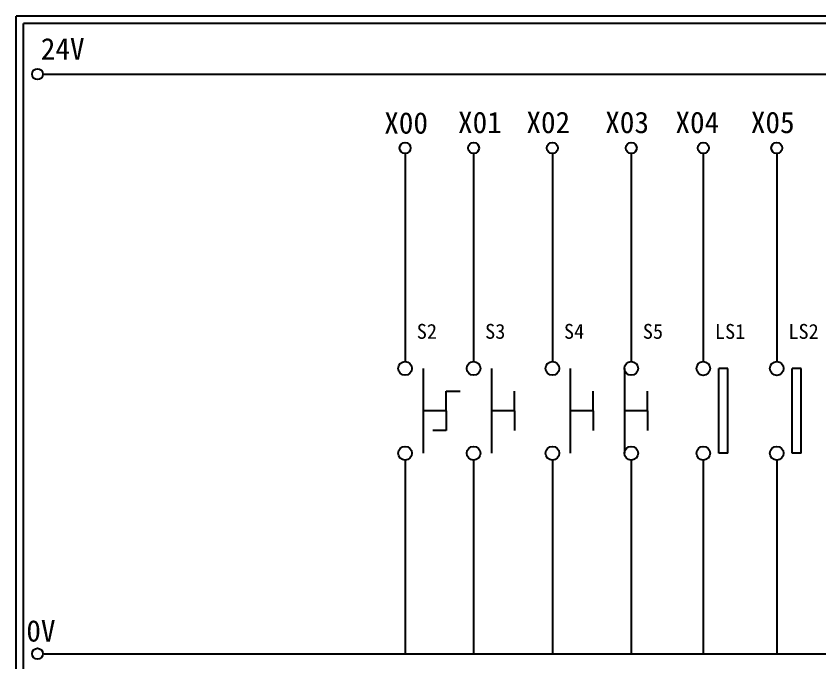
# Model space of a CAD drawing. Extents: x 325 to 612, y 3 to 207.
# Drawn here: x 325.3 to 460.3, y 98.4 to 207 of the extents above; entities that cross this region are included whole.
import ezdxf

# ---------------------------------------------------------------- set-up
doc = ezdxf.new("R2010")
doc.units = 0
doc.layers.get('0').update_dxf_attribs({"linetype": 'CONTINUOUS'})
doc.layers.add('圖框層', color=7, linetype='CONTINUOUS')
doc.layers.add('標尺寸層', color=3, linetype='CONTINUOUS')
doc.styles.add('STSL', font='KAIU.TTF')

msp = doc.modelspace()

# ---------------------------------------------------------------- linework, layer by layer
for p, q in [((444.83, 147.83), (443.33, 147.83)), ((457.16, 147.83), (455.66, 147.83)), ((397.53, 140.73), (397.53, 144.04)), ((409.01, 140.73), (409.01, 144.04)), ((422.25, 140.73), (422.25, 144.04)), ((431.32, 140.73), (431.32, 144.04)), ((397.53, 140.73), (397.53, 137.42)), ((409.01, 140.73), (409.01, 137.42)), ((422.25, 140.73), (422.25, 137.42)), ((431.32, 140.73), (431.32, 137.42)), ((444.83, 133.6), (443.33, 133.6)), ((457.16, 133.6), (455.66, 133.6))]:
    msp.add_line(p, q)
at = {"layer": '圖框層', "color": 7}
for p, q in [((612.32, 206.97), (325.32, 206.97)), ((325.32, 3), (325.32, 206.97)), ((611.07, 205.72), (326.57, 205.72)), ((326.57, 4.25), (326.57, 205.72))]:
    msp.add_line(p, q, dxfattribs=at)
at = {"layer": '標尺寸層', "color": 7}
for p, q in [((329.84, 197.22), (607.44, 197.22)), ((390.65, 183.91), (390.65, 148.99)), ((402.14, 183.91), (402.14, 148.99)), ((415.37, 183.91), (415.37, 148.99)), ((428.61, 183.91), (428.61, 148.99)), ((440.72, 183.91), (440.72, 148.99)), ((453.05, 183.91), (453.05, 148.99)), ((393.66, 147.84), (393.66, 133.61)), ((405.14, 147.84), (405.14, 133.61)), ((418.38, 147.84), (418.38, 133.61)), ((427.46, 147.84), (427.46, 133.61)), ((443.33, 133.6), (443.33, 147.83)), ((444.83, 133.6), (444.83, 147.83)), ((455.66, 133.6), (455.66, 147.83)), ((457.16, 133.6), (457.16, 147.83)), ((397.53, 144.04), (399.87, 144.04)), ((397.53, 140.73), (393.66, 140.73)), ((409.01, 140.73), (405.14, 140.73)), ((422.25, 140.73), (418.38, 140.73)), ((431.32, 140.73), (427.46, 140.73)), ((397.53, 137.42), (395.29, 137.42)), ((390.65, 132.46), (390.65, 99.96)), ((402.14, 132.46), (402.14, 99.96)), ((415.37, 132.46), (415.37, 99.96)), ((428.61, 132.46), (428.61, 99.96)), ((440.72, 132.46), (440.72, 99.96)), ((440.72, 132.45), (440.72, 99.96)), ((453.05, 132.46), (453.05, 99.96)), ((453.05, 132.45), (453.05, 99.96)), ((330.05, 99.96), (607.92, 99.96))]:
    msp.add_line(p, q, dxfattribs=at)
for centre, radius in [((328.92, 197.22), 0.92), ((390.65, 184.83), 0.92), ((402.14, 184.83), 0.92), ((415.37, 184.83), 0.92), ((428.61, 184.83), 0.92), ((440.72, 184.83), 0.92), ((453.05, 184.83), 0.92), ((390.65, 147.84), 1.15), ((402.14, 147.84), 1.15), ((415.37, 147.84), 1.15), ((428.61, 147.84), 1.15), ((440.72, 147.83), 1.15), ((453.05, 147.83), 1.15), ((390.65, 133.61), 1.15), ((402.14, 133.61), 1.15), ((415.37, 133.61), 1.15), ((428.61, 133.61), 1.15), ((440.72, 133.6), 1.15), ((453.05, 133.6), 1.15), ((328.92, 99.96), 0.92)]:
    msp.add_circle(centre, radius, dxfattribs=at)

# ---------------------------------------------------------------- texts
at = {"layer": '圖框層', "color": 4, "style": 'STSL'}
for s, height, p in [('24V', 3.6, (329.47, 199.68)), ('X00', 3.6, (387.14, 187.24)), ('X01', 3.6, (399.53, 187.33)), ('X02', 3.6, (411.01, 187.33)), ('X03', 3.6, (424.25, 187.33)), ('X04', 3.6, (436.04, 187.33)), ('X05', 3.6, (448.7, 187.33)), ('S2', 2.5, (392.6, 152.81)), ('S3', 2.5, (404.08, 152.81)), ('S4', 2.5, (417.32, 152.81)), ('S5', 2.5, (430.56, 152.81)), ('LS1', 2.5, (442.67, 152.8)), ('LS2', 2.5, (455, 152.8)), ('0V', 3.6, (327.04, 102))]:
    msp.add_text(s, height=height, dxfattribs=at).set_placement(p)

doc.saveas('drawing.dxf')
